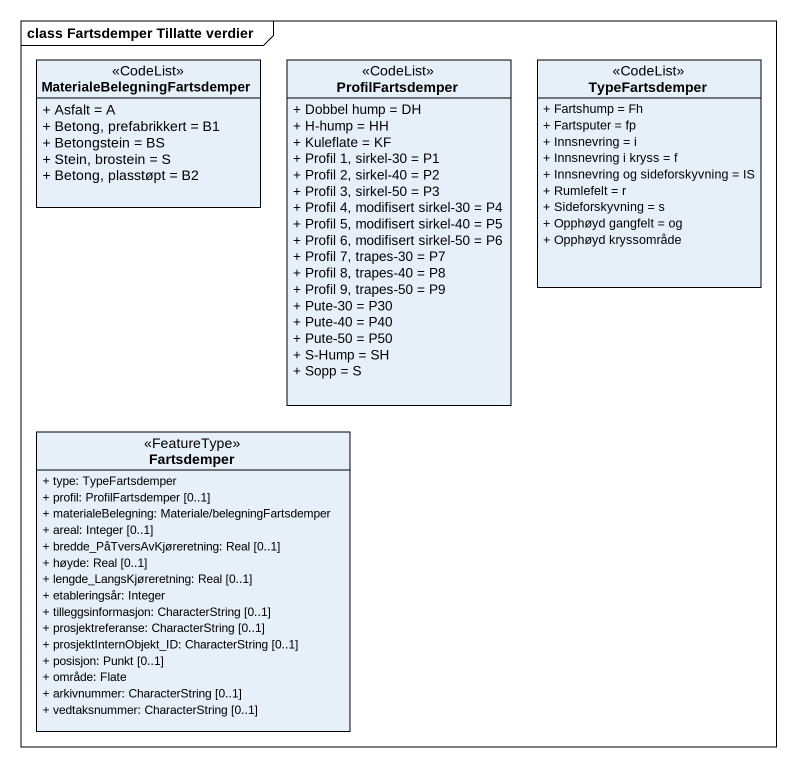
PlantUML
@startuml
mainframe class Fartsdemper Tillatte verdier
hide circle
hide empty members
skinparam classAttributeIconSize 0
class "MaterialeBelegningFartsdemper" as MaterialeBelegningFartsdempe <<CodeList>> {
  + Asfalt = A
  + Betong, prefabrikkert = B1
  + Betongstein = BS
  + Stein, brostein = S
  + Betong, plasstøpt = B2
}
class ProfilFartsdemper <<CodeList>> {
  + Dobbel hump = DH
  + H-hump = HH
  + Kuleflate = KF
  + Profil 1, sirkel-30 = P1
  + Profil 2, sirkel-40 = P2
  + Profil 3, sirkel-50 = P3
  + Profil 4, modifisert sirkel-30 = P4
  + Profil 5, modifisert sirkel-40 = P5
  + Profil 6, modifisert sirkel-50 = P6
  + Profil 7, trapes-30 = P7
  + Profil 8, trapes-40 = P8
  + Profil 9, trapes-50 = P9
  + Pute-30 = P30
  + Pute-40 = P40
  + Pute-50 = P50
  + S-Hump = SH
  + Sopp = S
}
class TypeFartsdemper <<CodeList>> {
  + Fartshump = Fh
  + Fartsputer = fp
  + Innsnevring = i
  + Innsnevring i kryss = f
  + Innsnevring og sideforskyvning = IS
  + Rumlefelt = r
  + Sideforskyvning = s
  + Opphøyd gangfelt = og
  + Opphøyd kryssområde
}
class Fartsdemper <<FeatureType>> {
  + type: TypeFartsdemper
  + profil: ProfilFartsdemper [0..1]
  + materialeBelegning: Materiale/belegningFartsdemper
  + areal: Integer [0..1]
  + bredde_PåTversAvKjøreretning: Real [0..1]
  + høyde: Real [0..1]
  + lengde_LangsKjøreretning: Real [0..1]
  + etableringsår: Integer
  + tilleggsinformasjon: CharacterString [0..1]
  + prosjektreferanse: CharacterString [0..1]
  + prosjektInternObjekt_ID: CharacterString [0..1]
  + posisjon: Punkt [0..1]
  + område: Flate
  + arkivnummer: CharacterString [0..1]
  + vedtaksnummer: CharacterString [0..1]
}
@enduml
